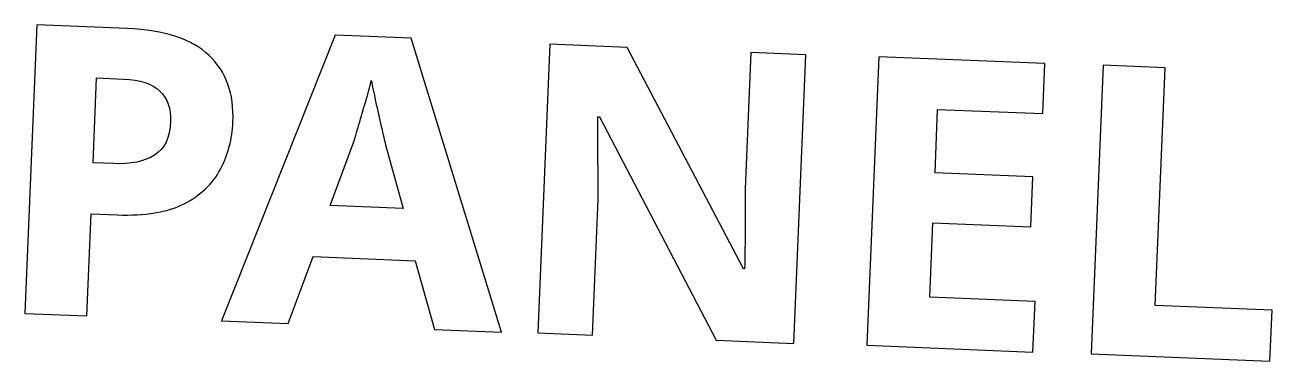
# Model space of a CAD drawing. Header units: inches. Extents: x -6.7 to 20.3, y -5.6 to 12.6.
# Drawn here: x -1.045 to -0.361, y 10.43 to 10.615 of the extents above; entities that cross this region are included whole.
import ezdxf

# ---------------------------------------------------------------- set-up
doc = ezdxf.new("R2010")
doc.units = ezdxf.units.IN
doc.header["$MEASUREMENT"] = 0
doc.layers.add('Layer 1', color=7, linetype='Continuous')

msp = doc.modelspace()

# ---------------------------------------------------------------- linework, layer by layer
at = {"layer": 'Layer 1', "color": 250}
for points, knots in [([(-0.98909, 10.61261), (-0.96865, 10.61177), (-0.95374, 10.60687), (-0.94432, 10.59796), (-0.93494, 10.58908), (-0.93053, 10.57684), (-0.93117, 10.56129), (-0.93156, 10.552), (-0.93385, 10.54333), (-0.93802, 10.53534), (-0.94223, 10.52736), (-0.94887, 10.52104), (-0.95804, 10.5164), (-0.9672, 10.51172), (-0.97939, 10.50972), (-0.99465, 10.51032), (-0.99465, 10.51032), (-1.00905, 10.51092), (-1.00905, 10.51092), (-1.00905, 10.51092), (-1.0114, 10.45478), (-1.0114, 10.45478), (-1.0114, 10.45478), (-1.04536, 10.45617), (-1.04536, 10.45617), (-1.04536, 10.45617), (-1.03879, 10.61464), (-1.03879, 10.61464), (-1.03879, 10.61464), (-0.98909, 10.61261), (-0.98909, 10.61261)], [0, 0, 0, 0, 0.1, 0.1, 0.1, 0.2, 0.2, 0.2, 0.3, 0.3, 0.3, 0.4, 0.4, 0.4, 0.5, 0.5, 0.5, 0.6, 0.6, 0.6, 0.7, 0.7, 0.7, 0.8, 0.8, 0.8, 0.9, 0.9, 0.9, 1, 1, 1, 1]), ([(-0.82046, 10.44735), (-0.82046, 10.44735), (-0.83113, 10.48513), (-0.83113, 10.48513), (-0.83113, 10.48513), (-0.88705, 10.48744), (-0.88705, 10.48744), (-0.88705, 10.48744), (-0.90078, 10.45066), (-0.90078, 10.45066), (-0.90078, 10.45066), (-0.93741, 10.45218), (-0.93741, 10.45218), (-0.93741, 10.45218), (-0.87514, 10.60899), (-0.87514, 10.60899), (-0.87514, 10.60899), (-0.83341, 10.60728), (-0.83341, 10.60728), (-0.83341, 10.60728), (-0.78383, 10.44584), (-0.78383, 10.44584), (-0.78383, 10.44584), (-0.82046, 10.44735), (-0.82046, 10.44735)], [0, 0, 0, 0, 0.125, 0.125, 0.125, 0.25, 0.25, 0.25, 0.375, 0.375, 0.375, 0.5, 0.5, 0.5, 0.625, 0.625, 0.625, 0.75, 0.75, 0.75, 0.875, 0.875, 0.875, 1, 1, 1, 1]), ([(-0.62328, 10.43975), (-0.62328, 10.43975), (-0.66591, 10.44151), (-0.66591, 10.44151), (-0.66591, 10.44151), (-0.72996, 10.56421), (-0.72996, 10.56421), (-0.72996, 10.56421), (-0.73085, 10.56425), (-0.73085, 10.56425), (-0.73087, 10.55669), (-0.73085, 10.5491), (-0.7308, 10.54155), (-0.73075, 10.53399), (-0.7307, 10.52643), (-0.73072, 10.51888), (-0.73072, 10.51888), (-0.73383, 10.4443), (-0.73383, 10.4443), (-0.73383, 10.4443), (-0.76378, 10.44553), (-0.76378, 10.44553), (-0.76378, 10.44553), (-0.75721, 10.60399), (-0.75721, 10.60399), (-0.75721, 10.60399), (-0.71485, 10.60224), (-0.71485, 10.60224), (-0.71485, 10.60224), (-0.65094, 10.48069), (-0.65094, 10.48069), (-0.65094, 10.48069), (-0.65028, 10.48065), (-0.65028, 10.48065), (-0.65011, 10.48806), (-0.65005, 10.49539), (-0.65002, 10.50265), (-0.65004, 10.50991), (-0.65002, 10.51716), (-0.65, 10.52442), (-0.65, 10.52442), (-0.64693, 10.59945), (-0.64693, 10.59945), (-0.64693, 10.59945), (-0.61675, 10.59822), (-0.61675, 10.59822), (-0.61675, 10.59822), (-0.62328, 10.43975), (-0.62328, 10.43975)], [0, 0, 0, 0, 0.0625, 0.0625, 0.0625, 0.125, 0.125, 0.125, 0.1875, 0.1875, 0.1875, 0.25, 0.25, 0.25, 0.3125, 0.3125, 0.3125, 0.375, 0.375, 0.375, 0.4375, 0.4375, 0.4375, 0.5, 0.5, 0.5, 0.5625, 0.5625, 0.5625, 0.625, 0.625, 0.625, 0.6875, 0.6875, 0.6875, 0.75, 0.75, 0.75, 0.8125, 0.8125, 0.8125, 0.875, 0.875, 0.875, 0.9375, 0.9375, 0.9375, 1, 1, 1, 1]), ([(-0.492, 10.43496), (-0.492, 10.43496), (-0.58325, 10.4387), (-0.58325, 10.4387), (-0.58325, 10.4387), (-0.57668, 10.59717), (-0.57668, 10.59717), (-0.57668, 10.59717), (-0.48546, 10.59342), (-0.48546, 10.59342), (-0.48546, 10.59342), (-0.48662, 10.56591), (-0.48662, 10.56591), (-0.48662, 10.56591), (-0.54432, 10.56826), (-0.54432, 10.56826), (-0.54432, 10.56826), (-0.54575, 10.53344), (-0.54575, 10.53344), (-0.54575, 10.53344), (-0.49206, 10.53122), (-0.49206, 10.53122), (-0.49206, 10.53122), (-0.49317, 10.5037), (-0.49317, 10.5037), (-0.49317, 10.5037), (-0.54691, 10.50589), (-0.54691, 10.50589), (-0.54691, 10.50589), (-0.54858, 10.46508), (-0.54858, 10.46508), (-0.54858, 10.46508), (-0.49088, 10.4627), (-0.49088, 10.4627), (-0.49088, 10.4627), (-0.492, 10.43496), (-0.492, 10.43496)], [0, 0, 0, 0, 0.083333, 0.083333, 0.083333, 0.166667, 0.166667, 0.166667, 0.25, 0.25, 0.25, 0.333333, 0.333333, 0.333333, 0.416667, 0.416667, 0.416667, 0.5, 0.5, 0.5, 0.583333, 0.583333, 0.583333, 0.666667, 0.666667, 0.666667, 0.75, 0.75, 0.75, 0.833333, 0.833333, 0.833333, 0.916667, 0.916667, 0.916667, 1, 1, 1, 1]), ([(-0.46, 10.43404), (-0.46, 10.43404), (-0.45343, 10.5925), (-0.45343, 10.5925), (-0.45343, 10.5925), (-0.41948, 10.59111), (-0.41948, 10.59111), (-0.41948, 10.59111), (-0.42489, 10.46061), (-0.42489, 10.46061), (-0.42489, 10.46061), (-0.36075, 10.45798), (-0.36075, 10.45798), (-0.36075, 10.45798), (-0.3619, 10.43002), (-0.3619, 10.43002), (-0.3619, 10.43002), (-0.46, 10.43404), (-0.46, 10.43404)], [0, 0, 0, 0, 0.166667, 0.166667, 0.166667, 0.333333, 0.333333, 0.333333, 0.5, 0.5, 0.5, 0.666667, 0.666667, 0.666667, 0.833333, 0.833333, 0.833333, 1, 1, 1, 1]), ([(-0.99132, 10.58491), (-0.99132, 10.58491), (-1.00599, 10.5855), (-1.00599, 10.5855), (-1.00599, 10.5855), (-1.0079, 10.53892), (-1.0079, 10.53892), (-1.0079, 10.53892), (-0.9966, 10.53844), (-0.9966, 10.53844), (-0.98727, 10.53804), (-0.97982, 10.53961), (-0.97429, 10.54308), (-0.96873, 10.54654), (-0.96578, 10.55272), (-0.96539, 10.56161), (-0.96511, 10.56872), (-0.96706, 10.57428), (-0.97127, 10.57829), (-0.97548, 10.5823), (-0.98217, 10.58451), (-0.99132, 10.58491)], [0, 0, 0, 0, 0.142857, 0.142857, 0.142857, 0.285714, 0.285714, 0.285714, 0.428571, 0.428571, 0.428571, 0.571429, 0.571429, 0.571429, 0.714286, 0.714286, 0.714286, 0.857143, 0.857143, 0.857143, 1, 1, 1, 1]), ([(-0.84739, 10.54873), (-0.8479, 10.55095), (-0.84867, 10.55432), (-0.84973, 10.55881), (-0.85083, 10.56333), (-0.85185, 10.56793), (-0.85284, 10.57263), (-0.85383, 10.57734), (-0.85463, 10.58119), (-0.85525, 10.58416), (-0.856, 10.5808), (-0.85701, 10.57694), (-0.85828, 10.57261), (-0.85959, 10.56832), (-0.86083, 10.56407), (-0.86203, 10.55989), (-0.86326, 10.5557), (-0.86427, 10.55222), (-0.86513, 10.54944), (-0.86513, 10.54944), (-0.87789, 10.51552), (-0.87789, 10.51552), (-0.87789, 10.51552), (-0.83771, 10.51385), (-0.83771, 10.51385), (-0.83771, 10.51385), (-0.84739, 10.54873), (-0.84739, 10.54873)], [0, 0, 0, 0, 0.111111, 0.111111, 0.111111, 0.222222, 0.222222, 0.222222, 0.333333, 0.333333, 0.333333, 0.444444, 0.444444, 0.444444, 0.555556, 0.555556, 0.555556, 0.666667, 0.666667, 0.666667, 0.777778, 0.777778, 0.777778, 0.888889, 0.888889, 0.888889, 1, 1, 1, 1])]:
    msp.add_open_spline(points, degree=3, knots=knots, dxfattribs=at)
at = {"layer": 'Layer 1', "color": 240, "lineweight": 9}
for points, knots in [([(-0.98909, 10.61261), (-0.96865, 10.61177), (-0.95374, 10.60687), (-0.94432, 10.59796), (-0.93494, 10.58908), (-0.93053, 10.57684), (-0.93117, 10.56129), (-0.93156, 10.552), (-0.93385, 10.54333), (-0.93802, 10.53534), (-0.94223, 10.52736), (-0.94887, 10.52104), (-0.95804, 10.5164), (-0.9672, 10.51172), (-0.97939, 10.50972), (-0.99465, 10.51032), (-0.99465, 10.51032), (-1.00905, 10.51092), (-1.00905, 10.51092), (-1.00905, 10.51092), (-1.0114, 10.45478), (-1.0114, 10.45478), (-1.0114, 10.45478), (-1.04536, 10.45617), (-1.04536, 10.45617), (-1.04536, 10.45617), (-1.03879, 10.61464), (-1.03879, 10.61464), (-1.03879, 10.61464), (-0.98909, 10.61261), (-0.98909, 10.61261)], [0, 0, 0, 0, 0.1, 0.1, 0.1, 0.2, 0.2, 0.2, 0.3, 0.3, 0.3, 0.4, 0.4, 0.4, 0.5, 0.5, 0.5, 0.6, 0.6, 0.6, 0.7, 0.7, 0.7, 0.8, 0.8, 0.8, 0.9, 0.9, 0.9, 1, 1, 1, 1]), ([(-0.82046, 10.44735), (-0.82046, 10.44735), (-0.83113, 10.48513), (-0.83113, 10.48513), (-0.83113, 10.48513), (-0.88705, 10.48744), (-0.88705, 10.48744), (-0.88705, 10.48744), (-0.90078, 10.45066), (-0.90078, 10.45066), (-0.90078, 10.45066), (-0.93741, 10.45218), (-0.93741, 10.45218), (-0.93741, 10.45218), (-0.87514, 10.60899), (-0.87514, 10.60899), (-0.87514, 10.60899), (-0.83341, 10.60728), (-0.83341, 10.60728), (-0.83341, 10.60728), (-0.78383, 10.44584), (-0.78383, 10.44584), (-0.78383, 10.44584), (-0.82046, 10.44735), (-0.82046, 10.44735)], [0, 0, 0, 0, 0.125, 0.125, 0.125, 0.25, 0.25, 0.25, 0.375, 0.375, 0.375, 0.5, 0.5, 0.5, 0.625, 0.625, 0.625, 0.75, 0.75, 0.75, 0.875, 0.875, 0.875, 1, 1, 1, 1]), ([(-0.62328, 10.43975), (-0.62328, 10.43975), (-0.66591, 10.44151), (-0.66591, 10.44151), (-0.66591, 10.44151), (-0.72996, 10.56421), (-0.72996, 10.56421), (-0.72996, 10.56421), (-0.73085, 10.56425), (-0.73085, 10.56425), (-0.73087, 10.55669), (-0.73085, 10.5491), (-0.7308, 10.54155), (-0.73075, 10.53399), (-0.7307, 10.52643), (-0.73072, 10.51888), (-0.73072, 10.51888), (-0.73383, 10.4443), (-0.73383, 10.4443), (-0.73383, 10.4443), (-0.76378, 10.44553), (-0.76378, 10.44553), (-0.76378, 10.44553), (-0.75721, 10.60399), (-0.75721, 10.60399), (-0.75721, 10.60399), (-0.71485, 10.60224), (-0.71485, 10.60224), (-0.71485, 10.60224), (-0.65094, 10.48069), (-0.65094, 10.48069), (-0.65094, 10.48069), (-0.65028, 10.48065), (-0.65028, 10.48065), (-0.65011, 10.48806), (-0.65005, 10.49539), (-0.65002, 10.50265), (-0.65004, 10.50991), (-0.65002, 10.51716), (-0.65, 10.52442), (-0.65, 10.52442), (-0.64693, 10.59945), (-0.64693, 10.59945), (-0.64693, 10.59945), (-0.61675, 10.59822), (-0.61675, 10.59822), (-0.61675, 10.59822), (-0.62328, 10.43975), (-0.62328, 10.43975)], [0, 0, 0, 0, 0.0625, 0.0625, 0.0625, 0.125, 0.125, 0.125, 0.1875, 0.1875, 0.1875, 0.25, 0.25, 0.25, 0.3125, 0.3125, 0.3125, 0.375, 0.375, 0.375, 0.4375, 0.4375, 0.4375, 0.5, 0.5, 0.5, 0.5625, 0.5625, 0.5625, 0.625, 0.625, 0.625, 0.6875, 0.6875, 0.6875, 0.75, 0.75, 0.75, 0.8125, 0.8125, 0.8125, 0.875, 0.875, 0.875, 0.9375, 0.9375, 0.9375, 1, 1, 1, 1]), ([(-0.492, 10.43496), (-0.492, 10.43496), (-0.58325, 10.4387), (-0.58325, 10.4387), (-0.58325, 10.4387), (-0.57668, 10.59717), (-0.57668, 10.59717), (-0.57668, 10.59717), (-0.48546, 10.59342), (-0.48546, 10.59342), (-0.48546, 10.59342), (-0.48662, 10.56591), (-0.48662, 10.56591), (-0.48662, 10.56591), (-0.54432, 10.56826), (-0.54432, 10.56826), (-0.54432, 10.56826), (-0.54575, 10.53344), (-0.54575, 10.53344), (-0.54575, 10.53344), (-0.49206, 10.53122), (-0.49206, 10.53122), (-0.49206, 10.53122), (-0.49317, 10.5037), (-0.49317, 10.5037), (-0.49317, 10.5037), (-0.54691, 10.50589), (-0.54691, 10.50589), (-0.54691, 10.50589), (-0.54858, 10.46508), (-0.54858, 10.46508), (-0.54858, 10.46508), (-0.49088, 10.4627), (-0.49088, 10.4627), (-0.49088, 10.4627), (-0.492, 10.43496), (-0.492, 10.43496)], [0, 0, 0, 0, 0.083333, 0.083333, 0.083333, 0.166667, 0.166667, 0.166667, 0.25, 0.25, 0.25, 0.333333, 0.333333, 0.333333, 0.416667, 0.416667, 0.416667, 0.5, 0.5, 0.5, 0.583333, 0.583333, 0.583333, 0.666667, 0.666667, 0.666667, 0.75, 0.75, 0.75, 0.833333, 0.833333, 0.833333, 0.916667, 0.916667, 0.916667, 1, 1, 1, 1]), ([(-0.46, 10.43404), (-0.46, 10.43404), (-0.45343, 10.5925), (-0.45343, 10.5925), (-0.45343, 10.5925), (-0.41948, 10.59111), (-0.41948, 10.59111), (-0.41948, 10.59111), (-0.42489, 10.46061), (-0.42489, 10.46061), (-0.42489, 10.46061), (-0.36075, 10.45798), (-0.36075, 10.45798), (-0.36075, 10.45798), (-0.3619, 10.43002), (-0.3619, 10.43002), (-0.3619, 10.43002), (-0.46, 10.43404), (-0.46, 10.43404)], [0, 0, 0, 0, 0.166667, 0.166667, 0.166667, 0.333333, 0.333333, 0.333333, 0.5, 0.5, 0.5, 0.666667, 0.666667, 0.666667, 0.833333, 0.833333, 0.833333, 1, 1, 1, 1]), ([(-0.99132, 10.58491), (-0.99132, 10.58491), (-1.00599, 10.5855), (-1.00599, 10.5855), (-1.00599, 10.5855), (-1.0079, 10.53892), (-1.0079, 10.53892), (-1.0079, 10.53892), (-0.9966, 10.53844), (-0.9966, 10.53844), (-0.98727, 10.53804), (-0.97982, 10.53961), (-0.97429, 10.54308), (-0.96873, 10.54654), (-0.96578, 10.55272), (-0.96539, 10.56161), (-0.96511, 10.56872), (-0.96706, 10.57428), (-0.97127, 10.57829), (-0.97548, 10.5823), (-0.98217, 10.58451), (-0.99132, 10.58491)], [0, 0, 0, 0, 0.142857, 0.142857, 0.142857, 0.285714, 0.285714, 0.285714, 0.428571, 0.428571, 0.428571, 0.571429, 0.571429, 0.571429, 0.714286, 0.714286, 0.714286, 0.857143, 0.857143, 0.857143, 1, 1, 1, 1]), ([(-0.84739, 10.54873), (-0.8479, 10.55095), (-0.84867, 10.55432), (-0.84973, 10.55881), (-0.85083, 10.56333), (-0.85185, 10.56793), (-0.85284, 10.57263), (-0.85383, 10.57734), (-0.85463, 10.58119), (-0.85525, 10.58416), (-0.856, 10.5808), (-0.85701, 10.57694), (-0.85828, 10.57261), (-0.85959, 10.56832), (-0.86083, 10.56407), (-0.86203, 10.55989), (-0.86326, 10.5557), (-0.86427, 10.55222), (-0.86513, 10.54944), (-0.86513, 10.54944), (-0.87789, 10.51552), (-0.87789, 10.51552), (-0.87789, 10.51552), (-0.83771, 10.51385), (-0.83771, 10.51385), (-0.83771, 10.51385), (-0.84739, 10.54873), (-0.84739, 10.54873)], [0, 0, 0, 0, 0.111111, 0.111111, 0.111111, 0.222222, 0.222222, 0.222222, 0.333333, 0.333333, 0.333333, 0.444444, 0.444444, 0.444444, 0.555556, 0.555556, 0.555556, 0.666667, 0.666667, 0.666667, 0.777778, 0.777778, 0.777778, 0.888889, 0.888889, 0.888889, 1, 1, 1, 1])]:
    msp.add_open_spline(points, degree=3, knots=knots, dxfattribs=at)

doc.saveas('drawing.dxf')
